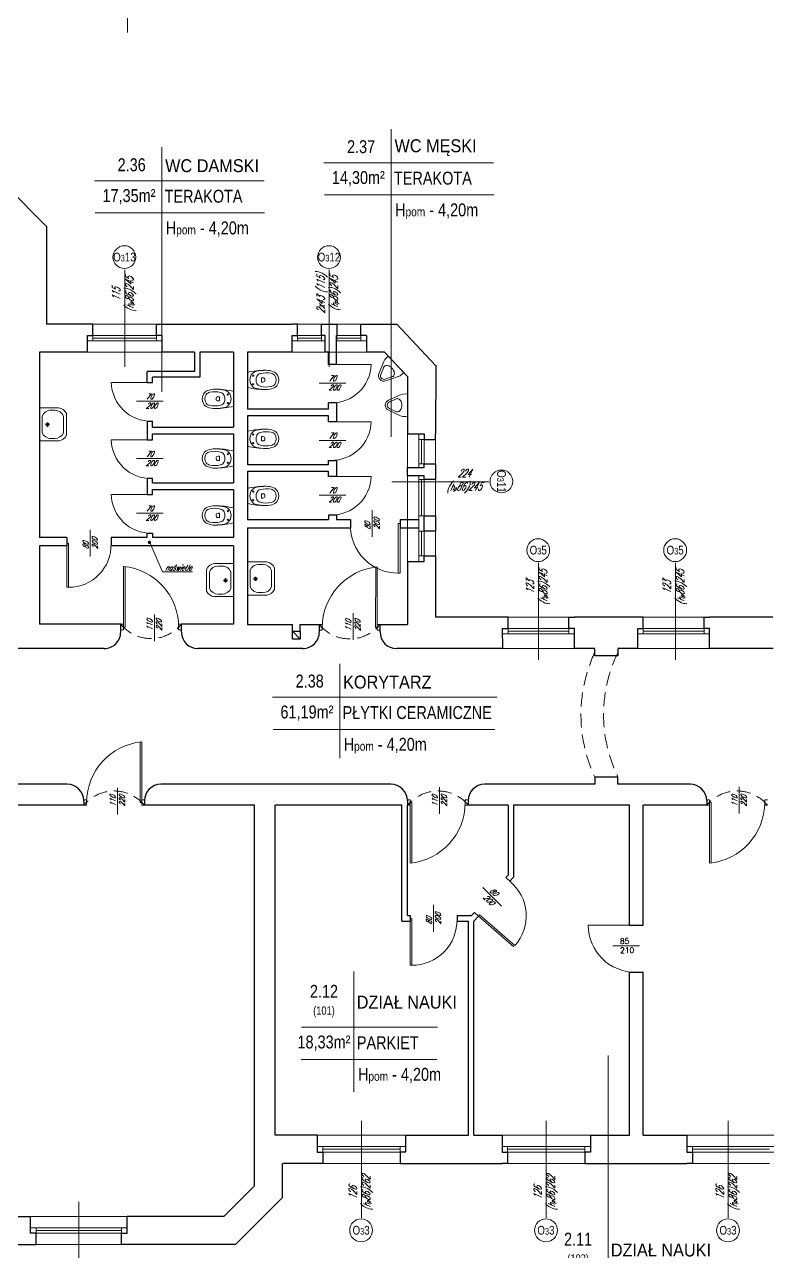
# Model space of a CAD drawing. Header units: millimetres. Extents: x -18485 to 40303, y -22087 to 35064.
# Drawn here: x 5104 to 6451, y 5086 to 7310 of the extents above; entities that cross this region are included whole.
import ezdxf

# ---------------------------------------------------------------- set-up
doc = ezdxf.new("R2010")
doc.units = ezdxf.units.MM
doc.linetypes.add('DASHED', pattern=[19.05, 12.7, -6.35])
for name, color, linetype, lineweight in [('01 parter - ściany', 2, 'Continuous', 25), ('03-01_okna', 5, 'Continuous', 15), ('03_drzwi', 1, 'Continuous', 0), ('04-1_widok', 251, 'Continuous', 5), ('04-2_nad', 251, 'DASHED', 5), ('05-03_opis', 10, 'Continuous', 5), ('07_wyposażenie', 253, 'Continuous', 5)]:
    doc.layers.add(name, color=color, linetype=linetype, lineweight=lineweight)
doc.styles.add('ariel', font='arial.ttf', dxfattribs={"width": 0.8})
doc.styles.add('ariel_wym', font='simplex.shx', dxfattribs={"width": 0.65, "oblique": 25})
doc.styles.get("Standard").update_dxf_attribs({"font": 'txt.shx'})

msp = doc.modelspace()

# ---------------------------------------------------------------- hatches: boundary and pattern name
at = {"layer": '03_drzwi'}
msp.add_hatch(color=256, dxfattribs=at).paths.add_polyline_path([(5333.9, 6371.4, 1), (5327.6, 6371.4, 1)])

# ---------------------------------------------------------------- linework, layer by layer
at = {"layer": '01 parter - ściany'}
for p, q in [((5144.3, 6944), (5074.4, 7014)), ((5144.3, 6944), (5144.3, 6767)), ((5218.4, 6767), (5144.3, 6767)), ((5353.3, 6767), (5589.2, 6767)), ((5724.1, 6767), (5779.3, 6767)), ((5779.3, 6767), (5849.3, 6692)), ((5218.4, 6716), (5218.4, 6746.5)), ((5353.3, 6746.5), (5353.3, 6716)), ((5589.2, 6716), (5589.2, 6746.5)), ((5670.1, 6694), (5670.1, 6746.5)), ((5724.1, 6746.5), (5724.1, 6716)), ((5131.3, 6716), (5131.3, 6380)), ((5218.4, 6716), (5131.3, 6716)), ((5412.3, 6716), (5353.3, 6716)), ((5412.3, 6716), (5412.3, 6681)), ((5483.3, 6716), (5422.3, 6716)), ((5422.3, 6716), (5422.3, 6671)), ((5483.3, 6716), (5483.3, 6580)), ((5508.3, 6716), (5508.3, 6613)), ((5589.2, 6716), (5508.3, 6716)), ((5655.1, 6694), (5655.1, 6716)), ((5757.1, 6716), (5724.1, 6716)), ((5757.1, 6716), (5798.3, 6671.9)), ((5670.1, 6694), (5655.1, 6694)), ((5849.9, 6692.6), (5849.3, 6568)), ((5326.5, 6661), (5326.5, 6681)), ((5412.3, 6681), (5326.5, 6681)), ((5336.5, 6661), (5336.5, 6671)), ((5422.3, 6671), (5336.5, 6671)), ((5798.3, 6671.9), (5798.3, 6568)), ((5326.5, 6661), (5336.5, 6661)), ((5655.1, 6613), (5508.3, 6613)), ((5670.1, 6624), (5655.1, 6624)), ((5655.1, 6613), (5655.1, 6624)), ((5670.1, 6624), (5670.1, 6590)), ((5326.5, 6591), (5336.5, 6591)), ((5326.5, 6591), (5326.5, 6557)), ((5336.5, 6580), (5336.5, 6591)), ((5508.3, 6601), (5508.3, 6512)), ((5655.1, 6601), (5508.3, 6601)), ((5655.1, 6590), (5655.1, 6601)), ((5670.1, 6590), (5655.1, 6590)), ((5336.5, 6580), (5483.3, 6580)), ((5336.5, 6557), (5336.5, 6568)), ((5336.5, 6568), (5483.3, 6568)), ((5483.3, 6568), (5483.3, 6479)), ((5798.3, 6568), (5828.8, 6568)), ((5326.5, 6557), (5336.5, 6557)), ((5655.1, 6512), (5655.1, 6520)), ((5655.1, 6520), (5670.1, 6520)), ((5670.1, 6520), (5670.1, 6491)), ((5655.1, 6512), (5508.3, 6512)), ((5508.3, 6500), (5508.3, 6413)), ((5655.1, 6500), (5508.3, 6500)), ((5655.1, 6491), (5655.1, 6500)), ((5326.5, 6487), (5326.5, 6458)), ((5336.5, 6487), (5326.5, 6487)), ((5336.5, 6479), (5336.5, 6487)), ((5336.5, 6479), (5483.3, 6479)), ((5670.1, 6491), (5655.1, 6491)), ((5326.5, 6458), (5336.5, 6458)), ((5336.5, 6458), (5336.5, 6467)), ((5336.5, 6467), (5483.3, 6467)), ((5483.3, 6467), (5483.3, 6380)), ((5508.3, 6413), (5655.1, 6413)), ((5670.1, 6421), (5655.1, 6421)), ((5655.1, 6421), (5655.1, 6413)), ((5670.1, 6421), (5670.1, 6413)), ((5670.1, 6413), (5694.9, 6413)), ((5694.9, 6413), (5694.9, 6398)), ((5784.9, 6413), (5818.8, 6413)), ((5784.9, 6413), (5784.9, 6398)), ((5326.2, 6388), (5336.2, 6388)), ((5326.2, 6388), (5326.2, 6380)), ((5336.2, 6388), (5336.2, 6380)), ((5508.3, 6398), (5508.3, 6222.4)), ((5508.3, 6398), (5694.9, 6398)), ((5784.9, 6398), (5818.8, 6398)), ((5181.3, 6380), (5131.3, 6380)), ((5131.3, 6365), (5131.3, 6223)), ((5181.3, 6365), (5131.3, 6365)), ((5181.3, 6380), (5181.3, 6365)), ((5326.2, 6380), (5261.3, 6380)), ((5261.3, 6380), (5261.3, 6365)), ((5483.3, 6365), (5261.3, 6365)), ((5483.3, 6380), (5336.2, 6380)), ((5483.3, 6365), (5483.3, 6223)), ((5798.3, 6337), (5828.8, 6337)), ((5798.3, 6337), (5798.3, 6222.4)), ((5849.3, 6337), (5849.3, 6236)), ((5970.9, 6236), (5849.3, 6236)), ((6215.9, 6236), (6100.9, 6236)), ((6460.9, 6236), (6345.9, 6236)), ((5278.7, 6223), (5131.3, 6223)), ((5278.7, 6209), (5278.7, 6223)), ((5483.3, 6223), (5388.7, 6223)), ((5388.7, 6209), (5388.7, 6223)), ((5508.3, 6222.4), (5590.1, 6222.4)), ((5590.1, 6210.2), (5590.1, 6222.4)), ((5590.1, 6210.2), (5604.1, 6210.2)), ((5590.1, 6196.2), (5590.1, 6210.2)), ((5590.1, 6210.2), (5604.1, 6196.2)), ((5604.1, 6210.2), (5604.1, 6222.4)), ((5604.1, 6222.4), (5638.7, 6222.4)), ((5604.1, 6210.2), (5604.1, 6196.2)), ((5638.7, 6209), (5638.7, 6223)), ((5748.7, 6209), (5748.7, 6223)), ((5748.7, 6222.4), (5798.3, 6222.4)), ((5971, 6179), (5970.9, 6215.5)), ((6101, 6179), (6100.9, 6215.5)), ((6215.9, 6179), (6215.9, 6215.5)), ((6345.9, 6179), (6345.9, 6215.5)), ((5604.1, 6196.2), (5590.1, 6196.2)), ((5248.7, 6179), (5048.7, 6179)), ((5608.7, 6179), (5418.7, 6179)), ((5971, 6179), (5778.7, 6179)), ((6137.9, 6179), (6101, 6179)), ((6137.9, 6165.5), (6137.9, 6178.5)), ((6179.9, 6165.5), (6137.9, 6165.5)), ((6216, 6179), (6179.9, 6179)), ((6179.9, 6178.5), (6179.9, 6165.5)), ((6461, 6179), (6345.9, 6179)), ((6137.9, 5946), (6137.9, 5933)), ((6179.9, 5946), (6137.9, 5946)), ((6179.9, 5933), (6179.9, 5946)), ((5181.7, 5933), (5048.7, 5933)), ((5768.3, 5933), (5351.7, 5933)), ((6137.9, 5933), (5938.3, 5933)), ((6310.9, 5933), (6179.9, 5933)), ((5211.7, 5895), (4846.8, 5895)), ((5211.7, 5903), (5211.7, 5895)), ((5321.7, 5903), (5321.7, 5895)), ((5520.9, 5895), (5321.7, 5895)), ((5520.9, 5205.1), (5520.9, 5895)), ((5558.9, 5297), (5558.9, 5895)), ((5788.3, 5895), (5558.9, 5895)), ((5788.3, 5685), (5788.3, 5895)), ((5798.3, 5903), (5798.3, 5895)), ((5798.3, 5695), (5798.3, 5895)), ((5908.3, 5903), (5908.3, 5895)), ((5980.9, 5895), (5908.9, 5895)), ((5980.9, 5895), (5980.9, 5768.5)), ((6200.9, 5895), (5990.9, 5895)), ((5990.9, 5895), (5990.9, 5764.7)), ((6200.9, 5677.5), (6200.9, 5895)), ((6225.9, 5677.5), (6225.9, 5895)), ((6340.9, 5895), (6225.9, 5895)), ((6340.9, 5903), (6340.9, 5895)), ((5976.8, 5763.9), (5980.9, 5768.5)), ((5984.2, 5757.2), (5976.8, 5763.9)), ((5984.2, 5757.2), (5990.9, 5764.7)), ((5798.3, 5695), (5803.3, 5695)), ((5803.3, 5695), (5803.3, 5685)), ((5888.3, 5695), (5914.5, 5695)), ((5888.3, 5695), (5888.3, 5685)), ((5914.5, 5695), (5919.8, 5700.9)), ((5918.9, 5685), (5927.2, 5694.1)), ((5927.2, 5694.1), (5919.8, 5700.9)), ((5788.3, 5685), (5803.3, 5685)), ((5888.3, 5685), (5908.9, 5685)), ((5908.9, 5297), (5908.9, 5685)), ((5918.9, 5297), (5918.9, 5685)), ((6200.9, 5677.5), (6225.9, 5677.5)), ((6200.9, 5297), (6200.9, 5592.5)), ((6200.9, 5592.5), (6225.9, 5592.5)), ((6225.9, 5297), (6225.9, 5592.5)), ((5634.9, 5297), (5558.9, 5297)), ((5634.9, 5297), (5634.9, 5266.5)), ((5794.9, 5297), (5908.9, 5297)), ((5794.9, 5297), (5794.9, 5266.5)), ((5918.9, 5297), (5969.9, 5297)), ((5969.9, 5297), (5969.9, 5266.5)), ((6129.9, 5297), (6200.9, 5297)), ((6129.9, 5297), (6129.9, 5266.5)), ((6225.9, 5297), (6304.9, 5297)), ((6304.9, 5297), (6304.9, 5266.5)), ((5634.9, 5266.5), (5644.9, 5266.5)), ((5644.9, 5266.5), (5644.9, 5246)), ((5794.9, 5266.5), (5784.9, 5266.5)), ((5784.9, 5266.5), (5784.9, 5246)), ((5969.9, 5266.5), (5979.9, 5266.5)), ((5979.9, 5266.5), (5979.9, 5246)), ((6129.9, 5266.5), (6119.9, 5266.5)), ((6119.9, 5266.5), (6119.9, 5246)), ((6304.9, 5266.5), (6314.9, 5266.5)), ((6314.9, 5266.5), (6314.9, 5246)), ((5571.9, 5184), (5571.9, 5246)), ((5634.9, 5246), (5572.5, 5246)), ((5644.9, 5246), (5634.9, 5246)), ((5784.9, 5246), (5794.9, 5246)), ((5794.9, 5246), (5969.9, 5246)), ((5979.9, 5246), (5969.9, 5246)), ((6119.9, 5246), (6129.9, 5246)), ((6129.9, 5246), (6304.9, 5246)), ((6314.9, 5246), (6304.9, 5246)), ((5465.8, 5150), (5520.9, 5205.1)), ((5486.9, 5099), (5571.9, 5184)), ((4972.9, 5150), (5115.4, 5150)), ((5115.4, 5119.5), (5115.4, 5150)), ((5465.8, 5150), (5290.4, 5150)), ((5290.4, 5119.5), (5290.4, 5150)), ((5125.4, 5119.5), (5115.4, 5119.5)), ((5125.4, 5099), (5125.4, 5119.5)), ((5280.4, 5099), (5280.4, 5119.5)), ((5280.4, 5119.5), (5290.4, 5119.5)), ((4962.9, 5099), (5125.4, 5099)), ((5486.9, 5099), (5280.4, 5099))]:
    msp.add_line(p, q, dxfattribs=at)
for points in [[(5218.4, 6746.5), (5228.4, 6746.5), (5228.4, 6767), (5218.4, 6767)], [(5353.3, 6746.5), (5343.3, 6746.5), (5343.3, 6767), (5353.3, 6767)], [(5589.2, 6746.5), (5599.2, 6746.5), (5599.2, 6767), (5589.2, 6767)], [(5655.1, 6716), (5649.2, 6716), (5649.2, 6746.5), (5642.7, 6746.5), (5642.7, 6767), (5670.7, 6767), (5670.7, 6746.5), (5670.1, 6746.5)], [(5724.1, 6746.5), (5714.1, 6746.5), (5714.1, 6767), (5724.1, 6767)], [(5828.8, 6568), (5828.8, 6558), (5849.3, 6558), (5849.3, 6568)], [(5828.8, 6337), (5828.8, 6347), (5849.3, 6347), (5849.3, 6337)], [(5970.9, 6215.5), (5980.9, 6215.5), (5980.9, 6236), (5970.9, 6236)], [(6100.9, 6215.5), (6090.9, 6215.5), (6090.9, 6236), (6100.9, 6236)], [(6215.9, 6215.5), (6225.9, 6215.5), (6225.9, 6236), (6215.9, 6236)], [(6345.9, 6215.5), (6335.9, 6215.5), (6335.9, 6236), (6345.9, 6236)]]:
    msp.add_lwpolyline(points, dxfattribs=at)
for points in [[(5798.3, 6507), (5828.8, 6507), (5828.8, 6513.5), (5849.3, 6513.5), (5849.3, 6485.5), (5828.8, 6485.5), (5828.8, 6492), (5798.3, 6492)], [(5828.8, 6391.5), (5828.8, 6419.5), (5849.3, 6419.5), (5849.3, 6391.5)]]:
    msp.add_lwpolyline(points, close=True, dxfattribs=at)
for centre, start, end in [((5248.7, 6209), 270, 0.0464), ((5418.7, 6209), 180.0464, 270), ((5608.7, 6209), 270, 0.0464), ((5778.7, 6209), 180, 270), ((5181.7, 5903), 0, 90), ((5351.7, 5903), 90, 180), ((5768.3, 5903), 0, 90), ((5938.3, 5903), 90, 180), ((6310.9, 5903), 0, 90)]:
    msp.add_arc(centre, 30, start, end, dxfattribs=at)
at = {"layer": '03-01_okna', "linetype": 'Continuous', "lineweight": 0}
for p, q in [((5218.4, 6767), (5353.3, 6767)), ((5589.2, 6767), (5724.1, 6767)), ((5218.4, 6746.5), (5353.3, 6746.5)), ((5228.4, 6736.5), (5228.4, 6746.5)), ((5228.4, 6741.5), (5343.3, 6741.5)), ((5343.3, 6736.5), (5343.3, 6746.5)), ((5589.2, 6746.5), (5649.2, 6746.5)), ((5599.2, 6736.5), (5599.2, 6746.5)), ((5599.2, 6741.5), (5642.7, 6741.5)), ((5642.7, 6736.5), (5642.7, 6746.5)), ((5670.1, 6746.5), (5724.1, 6746.5)), ((5670.7, 6736.5), (5670.7, 6746.5)), ((5670.7, 6741.5), (5714.1, 6741.5)), ((5714.1, 6736.5), (5714.1, 6746.5)), ((5218.4, 6736.5), (5353.3, 6736.5)), ((5589.2, 6736.5), (5649.2, 6736.5)), ((5670.1, 6736.5), (5724.1, 6736.5)), ((5818.8, 6568), (5818.8, 6558)), ((5818.8, 6561.1), (5818.8, 6507)), ((5828.8, 6568), (5828.8, 6507)), ((5849.3, 6568), (5849.3, 6507)), ((5818.8, 6558), (5828.8, 6558)), ((5823.8, 6558), (5823.8, 6513.5)), ((5818.8, 6513.5), (5828.8, 6513.5)), ((5849.3, 6507), (5849.3, 6337)), ((5818.8, 6492), (5818.8, 6337)), ((5818.8, 6485.5), (5828.8, 6485.5)), ((5823.8, 6485.5), (5823.8, 6419.5)), ((5828.8, 6492), (5828.8, 6337)), ((5818.8, 6419.5), (5828.8, 6419.5)), ((5818.8, 6391.5), (5828.8, 6391.5)), ((5823.8, 6391.5), (5823.8, 6347)), ((5818.8, 6337), (5818.8, 6347)), ((5818.8, 6347), (5828.8, 6347)), ((5970.9, 6236), (6100.9, 6236)), ((6215.9, 6236), (6345.9, 6236)), ((5970.9, 6215.5), (6100.9, 6215.5)), ((5970.9, 6205.5), (6100.9, 6205.5)), ((5980.9, 6205.5), (5980.9, 6215.5)), ((5980.9, 6210.5), (6090.9, 6210.5)), ((6090.9, 6205.5), (6090.9, 6215.5)), ((6215.9, 6215.5), (6345.9, 6215.5)), ((6215.9, 6205.5), (6345.9, 6205.5)), ((6225.9, 6205.5), (6225.9, 6215.5)), ((6225.9, 6210.5), (6335.9, 6210.5)), ((6335.9, 6205.5), (6335.9, 6215.5)), ((5634.9, 5276.5), (5794.9, 5276.5)), ((5644.9, 5276.5), (5644.9, 5266.5)), ((5644.9, 5271.5), (5784.9, 5271.5)), ((5784.9, 5276.5), (5784.9, 5266.5)), ((5969.9, 5276.5), (6129.9, 5276.5)), ((5979.9, 5276.5), (5979.9, 5266.5)), ((5979.9, 5271.5), (6119.9, 5271.5)), ((6119.9, 5276.5), (6119.9, 5266.5)), ((6304.9, 5276.5), (6464.9, 5276.5)), ((6314.9, 5276.5), (6314.9, 5266.5)), ((6314.9, 5271.5), (6454.9, 5271.5)), ((5634.9, 5266.5), (5794.9, 5266.5)), ((5969.9, 5266.5), (6129.9, 5266.5)), ((6304.9, 5266.5), (6464.9, 5266.5)), ((5634.9, 5246), (5794.9, 5246)), ((5969.9, 5246), (6129.9, 5246)), ((6304.9, 5246), (6454.9, 5246)), ((5290.4, 5129.5), (5115.4, 5129.5)), ((5125.4, 5119.5), (5125.4, 5129.5)), ((5280.4, 5124.5), (5125.4, 5124.5)), ((5280.4, 5119.5), (5125.4, 5119.5)), ((5280.4, 5119.5), (5280.4, 5129.5)), ((5290.4, 5119.5), (5280.4, 5119.5)), ((5125.4, 5099), (5280.4, 5099))]:
    msp.add_line(p, q, dxfattribs=at)
at = {"layer": '03_drzwi'}
for p, q in [((5662.6, 6694), (5732.6, 6694)), ((5331.5, 6661), (5261.5, 6661)), ((5638.4, 6660.1), (5686.9, 6660.1)), ((5307.2, 6627.1), (5355.7, 6627.1)), ((5662.6, 6590), (5732.6, 6590)), ((5331.5, 6557), (5261.5, 6557)), ((5638.4, 6556.1), (5686.9, 6556.1)), ((5307.2, 6523.1), (5355.7, 6523.1)), ((5662.6, 6491), (5732.6, 6491)), ((5331.5, 6458), (5261.5, 6458)), ((5638.4, 6457.1), (5686.9, 6457.1)), ((5734.4, 6381.3), (5734.4, 6429.8)), ((5307.2, 6424.1), (5355.7, 6424.1)), ((5781.8, 6405.5), (5781.8, 6315.5)), ((5781.8, 6405.5), (5784.9, 6405.5)), ((5784.9, 6405.5), (5784.9, 6315.5)), ((5223.6, 6345.8), (5223.6, 6394.3)), ((5181.3, 6370), (5181.3, 6290)), ((5184.1, 6370), (5181.3, 6370)), ((5184.1, 6370), (5184.1, 6290)), ((5331.2, 6371.4), (5354.7, 6317.9)), ((5283.7, 6218), (5283.7, 6328)), ((5286.7, 6218), (5286.7, 6327.7)), ((5354.7, 6317.9), (5408.9, 6317.9)), ((5740.7, 6216.9), (5740.8, 6326.6)), ((5743.7, 6216.9), (5743.7, 6326.9)), ((5781.8, 6315.5), (5784.9, 6315.5)), ((5184.1, 6290), (5181.3, 6290)), ((5339.8, 6240.9), (5339.8, 6192.4)), ((5699.8, 6243.2), (5699.8, 6194.7)), ((5283.7, 6223), (5278.7, 6223)), ((5278.7, 6213), (5283.7, 6213)), ((5283.7, 6213), (5283.7, 6223)), ((5286.7, 6218), (5283.7, 6218)), ((5388.7, 6223), (5383.7, 6223)), ((5383.7, 6223), (5383.7, 6213)), ((5383.7, 6213), (5388.7, 6213)), ((5643.7, 6222.4), (5638.7, 6222.4)), ((5638.7, 6212.4), (5643.7, 6212.4)), ((5643.7, 6212.4), (5643.7, 6222.4)), ((5743.7, 6216.9), (5740.7, 6216.9)), ((5748.7, 6222.4), (5743.7, 6222.4)), ((5743.7, 6222.4), (5743.7, 6212.4)), ((5743.7, 6212.4), (5748.7, 6212.4)), ((5313.7, 5900), (5313.8, 6009.7)), ((5316.7, 5900), (5316.7, 6010)), ((5272.8, 5878.1), (5272.8, 5926.5)), ((5856.5, 5879.2), (5856.5, 5927.7)), ((6399.7, 5880.1), (6399.7, 5928.6)), ((5211.7, 5905), (5216.7, 5905)), ((5216.7, 5895), (5211.7, 5895)), ((5216.7, 5905), (5216.7, 5895)), ((5316.7, 5900), (5313.7, 5900)), ((5316.7, 5895), (5316.7, 5905)), ((5316.7, 5905), (5321.7, 5905)), ((5321.7, 5895), (5316.7, 5895)), ((5798.3, 5905), (5803.3, 5905)), ((5803.3, 5895), (5798.3, 5895)), ((5803.3, 5905), (5803.3, 5895)), ((5803.3, 5900), (5803.3, 5790)), ((5806.3, 5900), (5803.3, 5900)), ((5806.3, 5900), (5806.3, 5790.3)), ((5903.3, 5895), (5903.3, 5905)), ((5903.3, 5905), (5908.3, 5905)), ((5908.3, 5895), (5903.3, 5895)), ((6340.9, 5905), (6345.9, 5905)), ((6345.9, 5895), (6340.9, 5895)), ((6345.9, 5905), (6345.9, 5895)), ((6345.9, 5900), (6345.9, 5790)), ((6348.9, 5900), (6345.9, 5900)), ((6348.9, 5900), (6348.9, 5790.3)), ((6445.9, 5895), (6445.9, 5905)), ((6445.9, 5905), (6450.9, 5905)), ((6450.9, 5895), (6445.9, 5895)), ((5934.8, 5746.2), (5969.1, 5711.9)), ((5845.8, 5665.8), (5845.8, 5714.3)), ((5927.2, 5694.1), (5929.1, 5696.4)), ((5927.2, 5694.1), (5991.3, 5638.4)), ((5929.1, 5696.4), (5993.3, 5640.6)), ((5803.3, 5690), (5803.3, 5605)), ((5806.3, 5690), (5803.3, 5690)), ((5806.3, 5690), (5806.3, 5605)), ((6210.9, 5677.5), (6125.9, 5677.5)), ((6170.5, 5640.4), (6219, 5640.4)), ((5806.3, 5605), (5803.3, 5605))]:
    msp.add_line(p, q, dxfattribs=at)
for centre, radius, start, end in [((5660.6, 6696), 72, 268.4158, 358.4158), ((5333.5, 6663), 72, 181.5842, 271.5842), ((5660.6, 6592), 72, 268.4158, 358.4158), ((5333.5, 6559), 72, 181.5842, 271.5842), ((5660.6, 6493), 72, 268.4158, 358.4158), ((5333.5, 6460), 72, 181.5842, 271.5842), ((5781.4, 6402), 86.5, 178.8139, 270.2286), ((5184.4, 6366.9), 76.9, 269.7714, 1.1861), ((5273, 6217.8), 110.7, 0.1171, 84.4303), ((5754.5, 6216.7), 110.7, 95.5697, 179.8829), ((5327.5, 5899.8), 110.7, 95.5697, 179.8829), ((5792.5, 5900.2), 110.7, 275.5697, 359.8829), ((6335.2, 5900.2), 110.7, 275.5697, 359.8829), ((5931.9, 5694.5), 81.7, 318.7542, 50.1688), ((5806.6, 5686.7), 81.7, 269.7714, 1.1861), ((6211.6, 5678.1), 85.7, 180.46, 270.46)]:
    msp.add_arc(centre, radius, start, end, dxfattribs=at)
at = {"layer": '04-1_widok'}
for p, q in [((5353.3, 6716), (5218.4, 6716)), ((5724.1, 6716), (5589.2, 6716)), ((5798.3, 6568), (5798.3, 6507)), ((5798.3, 6507), (5798.3, 6337)), ((6101, 6179), (5971, 6179)), ((6346, 6179), (6216, 6179)), ((5794.9, 5297), (5634.9, 5297)), ((6129.9, 5297), (5969.9, 5297)), ((6464.9, 5297), (6304.9, 5297)), ((5115.4, 5150), (5290.4, 5150))]:
    msp.add_line(p, q, dxfattribs=at)
at = {"layer": '04-2_nad', "ltscale": 2}
for centre, radius, start, end in [((5333.7, 6268.3), 71.2, 219.4665, 320.5335), ((5693.7, 6267.7), 71.2, 219.4665, 320.5335), ((6380.8, 6059), 267.9, 155.0503, 204.9497), ((6411.8, 6059), 257.9, 154.0151, 205.9849), ((5266.7, 5849.7), 71.2, 39.4665, 140.5335), ((5853.9, 5849.7), 71.2, 39.4665, 140.5335), ((6395.9, 5849.7), 71.2, 39.4665, 140.5335)]:
    msp.add_arc(centre, radius, start, end, dxfattribs=at)
at = {"layer": '05-03_opis'}
for p, q in [((5290.8, 7540.2), (5290.8, 7295.4)), ((5768.8, 7120), (5768.8, 6562.8)), ((5353.1, 7087.3), (5353.1, 6644.1)), ((5647.1, 7059.3), (5954.1, 7059.3)), ((5231.4, 7026.6), (5538.4, 7026.6)), ((5648.2, 7001), (5955.2, 7001)), ((5232.4, 6968.3), (5539.5, 6968.3)), ((5675.6, 6151.5), (5675.6, 5980.4)), ((5553.9, 6090.8), (5960.2, 6090.8)), ((5555, 6032.5), (5956.6, 6032.5)), ((5701.5, 5593.8), (5701.5, 5375.4)), ((5606.3, 5492.7), (5852.7, 5492.7)), ((5606, 5434.3), (5851.5, 5434.3)), ((6162.1, 5441.3), (6162.1, 4926.3))]:
    msp.add_line(p, q, dxfattribs=at)
at = {"layer": '05-03_opis', "lineweight": 0}
for p, q in [((5285.9, 6689.6), (5285.9, 6865.6)), ((5656.7, 6689.6), (5656.7, 6865.6)), ((5770.1, 6481.3), (5946.1, 6481.3)), ((6035.9, 6158.6), (6035.9, 6334.6)), ((6284.1, 6158.6), (6284.1, 6334.6)), ((5714.9, 5323.4), (5714.9, 5147.4)), ((6049.9, 5323.4), (6049.9, 5147.4)), ((6379.9, 5323.4), (6379.9, 5147.4)), ((5202.9, 5176.4), (5202.9, 5000.4))]:
    msp.add_line(p, q, dxfattribs=at)
for centre in [(5285.4, 6888.3), (5656.2, 6888.3), (5968.8, 6481.8), (6035.4, 6357.3), (6283.6, 6357.3), (5714.4, 5124.7), (6049.4, 5124.7), (6379.4, 5124.7)]:
    msp.add_circle(centre, 20.7, dxfattribs=at)
at = {"layer": '07_wyposażenie', "ltscale": 2}
for p, q in [((5746.7, 6677.1), (5755.7, 6699.2)), ((5755.7, 6699.2), (5757.6, 6702.8)), ((5757.6, 6702.8), (5761.7, 6706.9)), ((5761.7, 6706.9), (5764.1, 6708.6)), ((5764.1, 6708.6), (5777.7, 6694)), ((5777.7, 6694), (5791.4, 6679.3)), ((5508.3, 6679.4), (5508.3, 6652.2)), ((5520.3, 6673.5), (5517.3, 6673.5)), ((5518.8, 6675), (5518.8, 6672.1)), ((5750, 6675.8), (5755.3, 6688.9)), ((5771.5, 6671.9), (5758.1, 6667.2)), ((5781.8, 6671.7), (5759.2, 6663.9)), ((5785.4, 6673.4), (5781.8, 6671.7)), ((5789.8, 6677.3), (5785.4, 6673.4)), ((5789.8, 6677.3), (5791.4, 6679.3)), ((5520.3, 6658), (5517.4, 6658)), ((5518.8, 6656.6), (5518.8, 6659.5)), ((5471.4, 6639.2), (5474.3, 6639.2)), ((5472.8, 6640.7), (5472.8, 6637.8)), ((5483.3, 6645.1), (5483.3, 6617.9)), ((5764.2, 6629.1), (5785.9, 6638.9)), ((5765.6, 6625.8), (5778.6, 6631.7)), ((5785.9, 6638.9), (5789.8, 6640.2)), ((5789.8, 6640.2), (5795.6, 6640.4)), ((5795.6, 6640.4), (5798.3, 6640)), ((5798.3, 6640), (5798.3, 6620)), ((5131.4, 6615.3), (5166.2, 6615.3)), ((5159.6, 6610.8), (5150.1, 6610.8)), ((5180.2, 6604.7), (5180.2, 6565.4)), ((5471.3, 6623.7), (5474.2, 6623.7)), ((5472.8, 6622.3), (5472.8, 6625.2)), ((5785.9, 6601), (5764.2, 6610.8)), ((5778.6, 6608.2), (5765.6, 6614.1)), ((5798.3, 6620), (5798.3, 6600)), ((5136.2, 6570.1), (5136.2, 6600.1)), ((5142.2, 6584.8), (5149.7, 6584.8)), ((5145.9, 6581), (5145.9, 6588.5)), ((5175.2, 6570.1), (5175.2, 6600.2)), ((5789.8, 6599.7), (5785.9, 6601)), ((5795.6, 6599.6), (5789.8, 6599.7)), ((5795.6, 6599.6), (5798.3, 6600)), ((5159.6, 6559.9), (5150.1, 6559.9)), ((5508.3, 6572.7), (5508.3, 6545.5)), ((5520.3, 6566.8), (5517.3, 6566.8)), ((5518.8, 6568.3), (5518.8, 6565.4)), ((5166.9, 6555.3), (5131.5, 6555.3)), ((5483.3, 6537.1), (5483.3, 6509.9)), ((5520.3, 6551.3), (5517.4, 6551.3)), ((5518.8, 6549.9), (5518.8, 6552.8)), ((5471.3, 6515.7), (5474.2, 6515.7)), ((5471.4, 6531.2), (5474.3, 6531.2)), ((5472.8, 6532.7), (5472.8, 6529.8)), ((5472.8, 6514.3), (5472.8, 6517.2)), ((5508.3, 6469.2), (5508.3, 6442)), ((5520.3, 6463.4), (5517.3, 6463.4)), ((5518.8, 6464.8), (5518.8, 6461.9)), ((5518.8, 6446.4), (5518.8, 6449.3)), ((5471.4, 6428), (5474.3, 6428)), ((5472.8, 6429.4), (5472.8, 6426.5)), ((5483.3, 6433.8), (5483.3, 6406.6)), ((5520.3, 6447.9), (5517.4, 6447.9)), ((5471.3, 6412.5), (5474.2, 6412.5)), ((5472.8, 6411), (5472.8, 6413.9)), ((5434.4, 6322.5), (5434.4, 6283.2)), ((5439.4, 6287.9), (5439.4, 6317.9)), ((5483.2, 6333.1), (5448.4, 6333.1)), ((5455, 6328.5), (5464.5, 6328.5)), ((5478.4, 6287.9), (5478.4, 6317.9)), ((5483.3, 6333), (5483.3, 6273.1)), ((5508.3, 6335.8), (5508.3, 6275.9)), ((5508.4, 6335.9), (5543.2, 6335.9)), ((5513.2, 6290.7), (5513.2, 6320.7)), ((5536.7, 6331.4), (5527.1, 6331.4)), ((5552.2, 6290.7), (5552.2, 6320.8)), ((5557.2, 6325.3), (5557.2, 6286)), ((5472.4, 6302.5), (5464.9, 6302.6)), ((5468.7, 6298.8), (5468.7, 6306.3)), ((5519.2, 6305.4), (5526.7, 6305.4)), ((5522.9, 6301.6), (5522.9, 6309.1)), ((5447.7, 6273.1), (5483.1, 6273.1)), ((5455, 6277.7), (5464.5, 6277.7)), ((5543.9, 6275.9), (5508.5, 6275.9)), ((5536.7, 6280.5), (5527.2, 6280.5))]:
    msp.add_line(p, q, dxfattribs=at)
for points in [[(5555.8, 6680.7, 0.091012), (5541.8, 6683.3, 0.04468), (5524.6, 6681.4, 0.150678), (5517.3, 6677.4, 0.380316), (5517.4, 6654.1, 0.150678), (5524.6, 6650.1, 0.04468), (5541.8, 6648.3, 0.091012), (5555.9, 6650.9, 0.171854), (5563.1, 6657.2, 0.258868), (5563.1, 6674.3, 0.171854)], [(5525.4, 6659.4, 0.228329), (5532, 6654.2, 0.112012), (5551.4, 6653.8, 0.161795), (5558.1, 6657.7, 0.320353), (5558, 6673.9, 0.161795), (5551.3, 6677.8, 0.112012), (5531.9, 6677.4, 0.228329), (5525.4, 6672.1, 0.236897)], [(5435.8, 6646.4, -0.091012), (5449.8, 6649, -0.04468), (5467, 6647.1, -0.150678), (5474.3, 6643.1, -0.380316), (5474.2, 6619.8, -0.150678), (5467, 6615.8, -0.04468), (5449.8, 6614, -0.091012), (5435.7, 6616.6, -0.171854), (5428.5, 6622.9, -0.258868), (5428.5, 6640, -0.171854)], [(5466.2, 6625.1, -0.228329), (5459.7, 6619.9, -0.112012), (5440.2, 6619.5, -0.161795), (5433.5, 6623.4, -0.320353), (5433.6, 6639.6, -0.161795), (5440.3, 6643.5, -0.112012), (5459.7, 6643.1, -0.228329), (5466.2, 6637.8, -0.236897)], [(5555.8, 6574, 0.091012), (5541.8, 6576.6, 0.04468), (5524.6, 6574.7, 0.150678), (5517.3, 6570.7, 0.380316), (5517.4, 6547.5, 0.150678), (5524.6, 6543.4, 0.04468), (5541.8, 6541.6, 0.091012), (5555.9, 6544.2, 0.171854), (5563.1, 6550.6, 0.258868), (5563.1, 6567.6, 0.171854)], [(5525.4, 6552.7, 0.228329), (5532, 6547.5, 0.112012), (5551.4, 6547.1, 0.161795), (5558.1, 6551, 0.320353), (5558, 6567.2, 0.161795), (5551.3, 6571.1, 0.112012), (5531.9, 6570.7, 0.228329), (5525.4, 6565.4, 0.236897)], [(5435.8, 6538.4, -0.091012), (5449.8, 6541, -0.04468), (5467, 6539.1, -0.150678), (5474.3, 6535.1, -0.380316), (5474.2, 6511.9, -0.150678), (5467, 6507.8, -0.04468), (5449.8, 6506, -0.091012), (5435.7, 6508.6, -0.171854), (5428.5, 6515, -0.258868), (5428.5, 6532, -0.171854)], [(5466.2, 6517.2, -0.228329), (5459.7, 6511.9, -0.112012), (5440.2, 6511.5, -0.161795), (5433.5, 6515.4, -0.320353), (5433.6, 6531.6, -0.161795), (5440.3, 6535.5, -0.112012), (5459.7, 6535.1, -0.228329), (5466.2, 6529.8, -0.236897)], [(5555.8, 6470.5, 0.091012), (5541.8, 6473.1, 0.04468), (5524.6, 6471.3, 0.150678), (5517.3, 6467.2, 0.380316), (5517.4, 6444, 0.150678), (5524.6, 6440, 0.04468), (5541.8, 6438.1, 0.091012), (5555.9, 6440.7, 0.171854), (5563.1, 6447.1, 0.258868), (5563.1, 6464.2, 0.171854)], [(5525.4, 6449.3, 0.228329), (5532, 6444, 0.112012), (5551.4, 6443.6, 0.161795), (5558.1, 6447.5, 0.320353), (5558, 6463.7, 0.161795), (5551.3, 6467.6, 0.112012), (5531.9, 6467.2, 0.228329), (5525.4, 6461.9, 0.236897)], [(5435.8, 6435.1, -0.091012), (5449.8, 6437.7, -0.04468), (5467, 6435.9, -0.150678), (5474.3, 6431.8, -0.380316), (5474.2, 6408.6, -0.150678), (5467, 6404.6, -0.04468), (5449.8, 6402.7, -0.091012), (5435.7, 6405.3, -0.171854), (5428.5, 6411.7, -0.258868), (5428.5, 6428.8, -0.171854)], [(5466.2, 6413.9, -0.228329), (5459.7, 6408.6, -0.112012), (5440.2, 6408.2, -0.161795), (5433.5, 6412.1, -0.320353), (5433.6, 6428.3, -0.161795), (5440.3, 6432.2, -0.112012), (5459.7, 6431.8, -0.228329), (5466.2, 6426.5, -0.236897)]]:
    msp.add_lwpolyline(points, format="xyb", close=True, dxfattribs=at)
for points in [[(5536.3, 6661.9), (5533.6, 6661.9), (5533.6, 6669.7), (5536.3, 6669.7, -1), (5536.3, 6661.9, -1)], [(5455.3, 6627.6), (5458, 6627.6), (5458, 6635.4), (5455.3, 6635.4, 1), (5455.3, 6627.6, 1)], [(5536.3, 6555.2), (5533.6, 6555.2), (5533.6, 6563), (5536.3, 6563, -1), (5536.3, 6555.2, -1)], [(5455.3, 6519.6), (5458, 6519.6), (5458, 6527.4), (5455.3, 6527.4, 1), (5455.3, 6519.6, 1)], [(5536.3, 6451.7), (5533.6, 6451.7), (5533.6, 6459.5), (5536.3, 6459.5, -1), (5536.3, 6451.7, -1)], [(5455.3, 6416.4), (5458, 6416.4), (5458, 6424.1), (5455.3, 6424.1, 1), (5455.3, 6416.4, 1)]]:
    msp.add_lwpolyline(points, format="xyb", dxfattribs=at)
for centre, radius in [((5518.8, 6673.5), 1), ((5518.8, 6658), 1), ((5472.8, 6639.2), 1), ((5472.8, 6623.7), 1), ((5145.9, 6584.8), 3), ((5518.8, 6566.8), 1), ((5518.8, 6551.3), 1), ((5472.8, 6531.2), 1), ((5472.8, 6515.7), 1), ((5518.8, 6463.4), 1), ((5518.8, 6447.9), 1), ((5472.8, 6428), 1), ((5472.8, 6412.5), 1), ((5468.7, 6302.5), 3), ((5522.9, 6305.4), 3)]:
    msp.add_circle(centre, radius, dxfattribs=at)
for centre, radius, start, end in [((5541.8, 6537.6), 145.7, 90.0193, 103.3053), ((5755.9, 6673.3), 10, 157.7656, 223.4704), ((5755.9, 6673.3), 6.45, 157.7656, 223.4704), ((5760.1, 6686.3), 5.45, 133.4704, 157.0801), ((5760.1, 6686.3), 5.45, 101.6169, 133.4704), ((5760.9, 6682.7), 9.14, 77.1605, 101.6169), ((5760.1, 6679.1), 12.9, 58.9075, 77.1605), ((5757.4, 6674.7), 17.9, 43.4704, 58.9075), ((5757.4, 6674.7), 17.9, 28.0333, 43.4704), ((5769.2, 6676.8), 5.45, 295.0768, 313.4704), ((5769.2, 6676.8), 5.45, 313.4704, 345.324), ((5761.9, 6677.1), 12.9, 9.7804, 28.0333), ((5765.6, 6677.8), 9.14, 345.324, 9.7804), ((5449.8, 6503.3), 145.7, 76.6946, 89.9806), ((5541.7, 6794), 145.7, 256.7333, 270.0193), ((5755.9, 6673.3), 10, 223.4704, 289.1752), ((5755.9, 6673.3), 6.45, 223.4704, 289.1752), ((5768.3, 6620), 10, 114.2952, 180), ((5780.3, 6626.5), 5.45, 90, 113.6096), ((5780.3, 6626.5), 5.45, 58.1465, 90), ((5778.3, 6623.4), 9.14, 33.6901, 58.1465), ((5775.3, 6621.3), 12.9, 15.4371, 33.6901), ((5151.9, 6594), 16.9, 89.6663, 158.5578), ((5159.4, 6593.8), 16.9, 21.6503, 90.3572), ((5164.5, 6598.5), 16.9, 21.5609, 85.1722), ((5449.9, 6759.7), 145.7, 269.9806, 283.2666), ((5768.3, 6620), 10, 180, 245.7048), ((5768.3, 6620), 6.45, 114.2952, 180), ((5768.3, 6620), 6.45, 180, 245.7048), ((5780.3, 6613.4), 5.45, 251.6064, 270), ((5780.3, 6613.4), 5.45, 270, 301.8535), ((5778.3, 6616.5), 9.14, 301.8535, 326.3099), ((5775.3, 6618.6), 12.9, 326.3099, 344.5629), ((5770.4, 6620), 17.9, 0, 15.4371), ((5770.4, 6620), 17.9, 344.5629, 0), ((5151.7, 6576.8), 16.9, 203.3871, 272.094), ((5159.6, 6576.8), 16.9, 267.9566, 336.6635), ((5164.7, 6572), 16.8, 276.0033, 336.7882), ((5541.8, 6430.9), 145.7, 90.0193, 103.3053), ((5449.8, 6395.3), 145.7, 76.6946, 89.9806), ((5541.7, 6687.3), 145.7, 256.7333, 270.0193), ((5449.9, 6651.7), 145.7, 269.9806, 283.2666), ((5541.8, 6327.4), 145.7, 90.0193, 103.3053), ((5449.8, 6292), 145.7, 76.6946, 89.9806), ((5541.7, 6583.8), 145.7, 256.7333, 270.0193), ((5449.9, 6548.4), 145.7, 269.9806, 283.2666), ((5450.1, 6316.3), 16.9, 94.8278, 158.4391), ((5455.2, 6311.6), 16.9, 89.6428, 158.3497), ((5462.7, 6311.7), 16.9, 21.4422, 90.3337), ((5528.9, 6314.6), 16.9, 89.6663, 158.5578), ((5536.5, 6314.4), 16.9, 21.6503, 90.3572), ((5541.5, 6319.1), 16.9, 21.5609, 85.1722), ((5449.9, 6289.8), 16.8, 203.2118, 263.9967), ((5455, 6294.6), 16.9, 203.3365, 272.0434), ((5462.9, 6294.6), 16.9, 267.906, 336.6129), ((5528.8, 6297.4), 16.9, 203.3871, 272.094), ((5536.7, 6297.4), 16.9, 267.9566, 336.6635), ((5541.8, 6292.6), 16.8, 276.0033, 336.7882)]:
    msp.add_arc(centre, radius, start, end, dxfattribs=at)

# ---------------------------------------------------------------- texts
at = {"layer": '03_drzwi', "char_height": 10, "width": 46.175, "attachment_point": 1, "style": 'ariel_wym'}
for s, insert in [('70\\P200', (5655.2, 6673.7)), ('70\\P200', (5324, 6640.7)), ('70\\P200', (5655.2, 6569.7)), ('70\\P200', (5324, 6536.7)), ('70\\P200', (5655.2, 6470.7)), ('70\\P200', (5324, 6437.7)), ('naświetle', (5359.2, 6330.7))]:
    msp.add_mtext(s, dxfattribs=dict(at, insert=insert))
for s, insert, rotation in [('80\\P200', (5721.1, 6394.5), 90.5664), ('80\\P200', (5210.3, 6359), 90.5664), ('110\\P220', (5326.4, 6211.1), 90.5664), ('110\\P220', (5686.4, 6210.5), 90.5664), ('110\\P220', (5259.4, 5892.4), 90.5664), ('110\\P220', (5843.2, 5892.4), 90.5664), ('110\\P220', (6386.3, 5892.4), 90.5664), ('80\\P200', (5953.6, 5746.3), 315.5664), ('80\\P200', (5832.4, 5679), 90.5664)]:
    msp.add_mtext(s, dxfattribs=dict(at, insert=insert, rotation=rotation))
at = {"layer": '03_drzwi', "insert": (6183.5, 5653.8), "char_height": 10, "width": 46.175, "attachment_point": 1, "rotation": 0.5664}
msp.add_mtext('85\\P210', dxfattribs=at)
at = {"layer": '05-03_opis', "char_height": 23.423, "style": 'ariel'}
for s, insert, width, attachment_point in [('{\\fArial|b0|i0|c238|p34;2.37}', (5714.4, 7088.3), 108.913, 5), ('\\W0.9;{\\fArial|b0|i0|c238|p34;WC MĘSKI}', (5774.9, 7086.6), 356.637, 4), ('{\\fArial|b0|i0|c238|p34;2.36}', (5298.6, 7055.6), 108.913, 5), ('\\W0.9;{\\fArial|b0|i0|c238|p34;WC DAMSKI}', (5359.2, 7053.9), 356.637, 4), ('{\\fArial|b0|i0|c238|p34;14,30m²}', (5709.4, 7030.4), 108.913, 5), ('{\\fArial|b0|i0|c238|p34;TERAKOTA}', (5774, 7031.3), 322.789, 4), ('{\\fArial|b0|i0|c238|p34;17,35m²}', (5293.7, 6997.7), 108.913, 5), ('{\\fArial|b0|i0|c238|p34;TERAKOTA}', (5358.3, 6998.5), 322.789, 4), ('{\\fArial|b0|i0|c238|p34; H\\H0.7x;pom\\H1.429x; - 4,20m}', (5768.8, 6971.5), 322.789, 4), ('{\\fArial|b0|i0|c238|p34; H\\H0.7x;pom\\H1.429x; - 4,20m}', (5353.1, 6938.8), 322.789, 4), ('{\\fArial|b0|i0|c238|p34;2.38}', (5621.2, 6119.9), 108.913, 5), ('\\W0.9;{\\fArial|b0|i0|c238|p34;KORYTARZ}', (5681.7, 6118.1), 356.637, 4), ('{\\fArial|b0|i0|c238|p34;61,19m²}', (5616.2, 6061.9), 108.913, 5), ('{\\fArial|b0|i0|c238|p34;PŁYTKI CERAMICZNE}', (5680.8, 6062.8), 322.789, 4), ('{\\fArial|b0|i0|c238|p34; H\\H0.7x;pom\\H1.429x; - 4,20m}', (5675.6, 6003), 322.789, 4), ('{\\fArial|b0|i0|c238|p34;2.12\\P\\H0.6404x;(101)}', (5647.1, 5540.2), 108.913, 5), ('\\W0.9;{\\fArial|b0|i0|c238|p34;DZIAŁ NAUKI}', (5706.4, 5538), 356.637, 4), ('{\\fArial|b0|i0|c238|p34;18,33m²}', (5647.1, 5463.8), 108.913, 5), ('{\\fArial|b0|i0|c238|p34;PARKIET}', (5706.7, 5464.6), 322.789, 4), ('{\\fArial|b0|i0|c238|p34; H\\H0.7x;pom\\H1.429x; - 4,20m}', (5701.5, 5404.9), 322.789, 4), ('{\\fArial|b0|i0|c238|p34;2.11\\P\\H0.6404x;(102)}', (6107.7, 5091), 108.913, 5), ('\\W0.9;{\\fArial|b0|i0|c238|p34;DZIAŁ NAUKI}', (6167, 5088.8), 356.637, 4)]:
    msp.add_mtext(s, dxfattribs=dict(at, insert=insert, width=width, attachment_point=attachment_point))
at = {"layer": '05-03_opis', "lineweight": 0, "attachment_point": 5}
for s, insert, char_height, width, style in [('O{\\H0.7576x;3}13', (5285.4, 6888.3), 15.84, 75.194, 'ariel'), ('O{\\H0.7576x;3}12', (5656.2, 6888.3), 15.84, 75.194, 'ariel'), ('224\\P({\\H0.8333x;h\\H0.6x;p}86)245', (5901.2, 6482.4), 14.4, 62.661, 'ariel_wym'), ('O{\\H0.7576x;3}5', (6035.4, 6357.3), 15.84, 75.194, 'ariel'), ('O{\\H0.7576x;3}5', (6283.6, 6357.3), 15.84, 75.194, 'ariel'), ('O{\\H0.7576x;3}3', (5714.4, 5124.7), 15.84, 75.194, 'ariel'), ('O{\\H0.7576x;3}3', (6049.4, 5124.7), 15.84, 75.194, 'ariel'), ('O{\\H0.7576x;3}3', (6379.4, 5124.7), 15.84, 75.194, 'ariel')]:
    msp.add_mtext(s, dxfattribs=dict(at, insert=insert, char_height=char_height, width=width, style=style))
for s, insert, char_height, width, rotation, style in [('115\\P({\\H0.8333x;h\\H0.6x;p}86)245', (5284.8, 6820.8), 14.4, 62.661, 90, 'ariel_wym'), ('2x43 (115)\\P({\\H0.8333x;h\\H0.6x;p}86)245', (5655.6, 6822.5), 14.4, 84.818, 90, 'ariel_wym'), ('O{\\H0.7576x;3}11', (5968.8, 6481.8), 15.84, 75.194, 270, 'ariel'), ('123\\P({\\H0.8333x;h\\H0.6x;p}86)245', (6034.9, 6289.8), 14.4, 62.661, 90, 'ariel_wym'), ('123\\P({\\H0.8333x;h\\H0.6x;p}86)245', (6283.1, 6289.8), 14.4, 62.661, 90, 'ariel_wym'), ('126\\P({\\H0.8333x;h\\H0.6x;p}86)262', (5713.8, 5192.3), 14.4, 62.661, 90, 'ariel_wym'), ('126\\P({\\H0.8333x;h\\H0.6x;p}86)262', (6048.8, 5192.3), 14.4, 62.661, 90, 'ariel_wym'), ('126\\P({\\H0.8333x;h\\H0.6x;p}86)262', (6378.8, 5192.3), 14.4, 62.661, 90, 'ariel_wym')]:
    msp.add_mtext(s, dxfattribs=dict(at, insert=insert, char_height=char_height, width=width, rotation=rotation, style=style))

doc.saveas('drawing.dxf')
